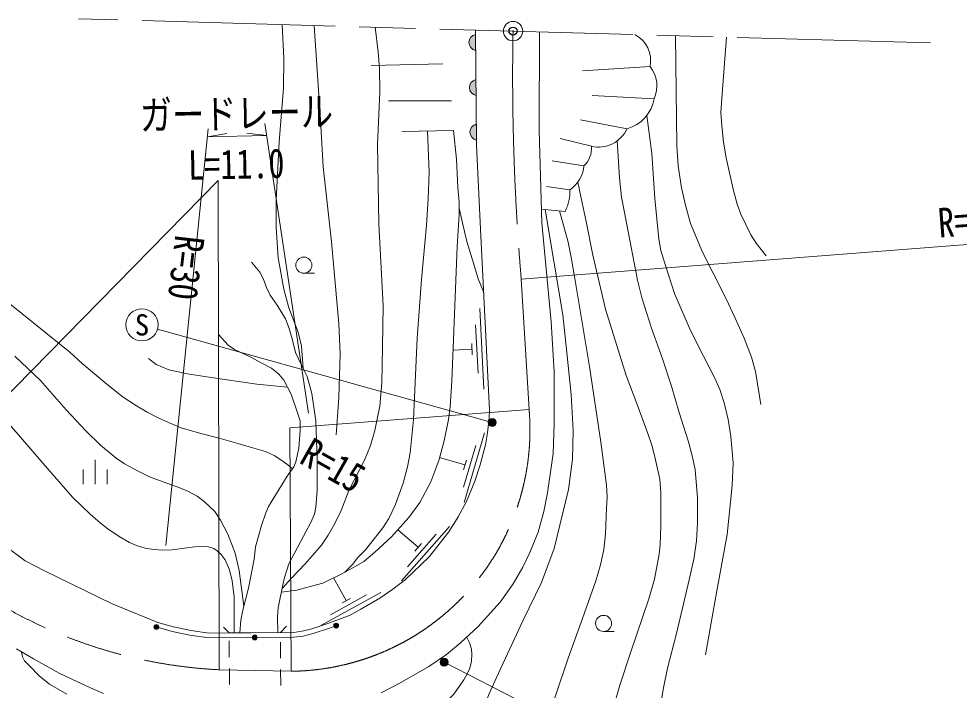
# Model space of a CAD drawing. Units: millimetres, scale not verified. Extents: x 40000 to 680000, y 20000 to 380000.
# Drawn here: x 119648 to 178076, y 276418 to 318116 of the extents above; entities that cross this region are included whole.
import ezdxf
from ezdxf.enums import TextEntityAlignment as Align

# ---------------------------------------------------------------- set-up
doc = ezdxf.new("R2010")
doc.units = ezdxf.units.MM
doc.header["$LTSCALE"] = 1000
doc.header["$PDMODE"] = 32
doc.header["$PDSIZE"] = 500
doc.linetypes.add('CHAIN', pattern=[18.5, 12, -1.5, 3.5, -1.5])
for name, color, linetype, lineweight in [('M-BGD', 7, 'Continuous', 13), ('M-BMK', 2, 'CHAIN', 13), ('M-BMK-SRVR', 3, 'Continuous', 13), ('M-STR-HTXT', 7, 'Continuous', 13), ('M-STR-STR1', 1, 'Continuous', 13), ('M-STR-STRC', 7, 'Continuous', 13)]:
    doc.layers.add(name, color=color, linetype=linetype, lineweight=lineweight)
doc.layers.add('M-OTRS', color=6, linetype='Continuous')
doc.styles.add('ＭＳ ゴシック', font='')
doc.styles.get('ＭＳ ゴシック').set_extended_font_data('MS Gothic')

msp = doc.modelspace()

# ---------------------------------------------------------------- hatches: boundary and pattern name
at = {"layer": 'M-BGD'}
for points in [[(148020, 317149, 0.82183), (148030, 316158)], [(148060, 313347, -0.82183), (148049, 314338)], [(148079, 311579, 0.82183), (148089, 310589)], [(128041, 280342, -1), (128341, 280344, -1)], [(139223, 280384, -1), (139509, 280476, -1)], [(134158, 279689, -1), (134458, 279691, -1)]]:
    msp.add_hatch(color=256, dxfattribs=at).paths.add_polyline_path(points)
at = {"layer": 'M-STR-HTXT'}
for points in [[(148943, 293260, -0.41421), (149283, 293161, -0.41421), (149184, 292822, -1)], [(146153, 277924, -1), (145999, 278400, -1)]]:
    msp.add_hatch(color=256, dxfattribs=at).paths.add_polyline_path(points)

# ---------------------------------------------------------------- linework, layer by layer
at = {"layer": 'M-BGD'}
for p, q in [((148030, 316158), (148020, 317149)), ((141546, 315215), (145998, 315312)), ((158872, 315154), (154667, 314881)), ((148060, 313347), (148049, 314338)), ((159116, 313149), (155262, 313359)), ((142627, 313013), (146525, 313025)), ((148089, 310589), (148079, 311579)), ((157438, 311290), (154546, 311837)), ((143448, 311122), (146652, 311170)), ((155231, 310198), (153293, 310688)), ((154762, 308975), (152780, 309302)), ((153875, 307488), (152435, 307695)), ((153588, 306158), (152116, 306292)), ((137356, 302314), (138023, 302314)), ((148532, 295123), (148282, 300117)), ((148182, 296107), (148032, 299103)), ((147807, 297590), (146626, 297531)), ((147825, 297241), (147790, 297940)), ((147311, 288081), (148580, 292398)), ((147277, 289029), (148038, 291620)), ((124395, 289219), (124395, 290719)), ((147370, 290409), (145785, 290864)), ((147281, 290107), (147459, 290711)), ((123645, 289219), (123645, 290119)), ((125145, 289219), (125145, 290119)), ((144465, 285295), (143192, 286383)), ((143428, 283210), (146403, 286586)), ((143798, 284084), (145583, 286109)), ((144257, 285058), (144674, 285531)), ((139993, 281978), (139203, 283398)), ((138421, 280427), (142144, 282478)), ((139021, 281100), (141255, 282330)), ((139732, 281834), (140254, 282121)), ((155980, 280066), (156647, 280066))]:
    msp.add_line(p, q, dxfattribs=at)
for points in [[(118816, 285371), (120046, 284462), (121242, 283826), (125404, 281794), (128287, 280628), (129257, 280361), (130326, 280122), (131465, 279967), (136711, 280009), (137262, 280075), (137857, 280234), (138845, 280552), (140232, 281082), (140898, 281449), (142085, 282140), (142889, 282685), (143667, 283286), (145141, 284700), (146356, 286243), (146947, 287193), (147455, 288131), (147990, 289390), (148313, 290405), (148649, 291659), (148758, 292401), (148872, 293362), (148898, 293800), (148335, 305056), (148092, 310266), (148017, 317419)], [(136013, 317758), (136109, 315651), (136095, 313812), (135821, 310469), (135630, 306858), (135645, 305164), (135764, 303267), (136113, 301321), (136425, 300156), (136998, 298650), (137206, 297787), (137308, 296399)], [(136002, 282725), (136591, 283377), (137449, 284269), (138452, 285416), (138862, 286040), (139270, 286720), (139669, 287578), (140149, 288818), (141128, 290710), (141504, 291623), (141771, 292542), (142071, 294060), (142213, 295505), (142253, 297736), (142280, 300297), (142024, 305377), (141930, 310318), (142079, 313576), (142051, 315030), (141975, 316059), (141787, 317595)], [(137999, 317702), (138399, 311835), (138560, 308913), (139076, 304272), (139523, 299176), (139624, 297307), (139525, 294599), (139360, 292282)], [(142153, 276250), (143246, 276811), (144297, 277407), (145126, 277894), (146224, 278632), (147092, 279369), (148181, 280382), (149551, 281893), (150365, 283020), (150967, 284059), (151395, 284966), (151906, 286228), (152260, 287514), (152493, 288666), (152753, 290390), (152841, 291110), (152908, 292955), (152913, 296190), (152731, 299291), (152139, 305453), (151981, 311190), (152009, 317306)], [(160445, 317068), (160526, 310221), (160610, 308976), (160826, 307611), (161065, 306550), (161381, 305393), (162133, 303629), (162786, 302312), (163587, 300726), (164154, 299528), (164712, 298281), (165178, 297094), (165414, 296213), (165744, 294165)], [(163616, 316978), (163374, 313718), (163276, 312301), (163324, 311471), (163422, 310450), (163607, 309488), (164024, 307544), (164271, 306611), (164513, 305980), (165137, 304701), (165461, 304179), (166083, 303400)], [(104664, 314912), (107883, 310888), (109513, 308995), (111397, 307054), (114096, 304610), (118330, 301022), (122811, 297405), (123592, 296709), (125107, 295427), (126139, 294608), (126967, 294086), (127627, 293684), (128312, 293343), (128948, 293043), (129740, 292719), (130952, 292359), (132099, 292065), (133262, 291748), (134251, 291454), (134983, 291235), (135511, 291001), (135987, 290692), (136457, 290328), (136648, 290173)], [(158665, 312108), (158979, 309758), (159170, 306951), (159408, 304435), (159547, 303736), (159819, 302794), (160381, 301063), (161376, 298767), (162197, 297161), (162889, 295791), (163207, 295090), (163476, 294273), (163719, 293223), (163881, 292170), (164031, 290540), (163976, 289131), (163659, 286093), (163021, 282598), (162322, 278606)], [(135956, 282510), (136931, 282629), (137524, 282790), (138533, 283069), (139722, 283644), (140396, 284018), (141089, 284415), (141777, 284983), (142794, 285941), (143882, 287147), (144568, 288069), (145242, 289357), (145739, 290693), (146071, 291914), (146343, 293238), (146449, 294007), (146555, 295619), (146650, 298196), (146876, 303976), (147011, 305967), (147002, 306729), (146919, 307639), (146845, 309397), (146652, 311170)], [(145050, 311146), (145152, 308587), (145089, 306945), (144977, 305303), (144676, 301923), (144400, 298288), (144166, 293221), (143956, 291155), (143802, 290282), (143536, 289276), (143024, 287905), (142642, 287085), (142273, 286498), (141193, 285144), (140720, 284661), (140371, 284220), (139905, 283745)], [(156820, 310529), (156977, 308236), (157094, 307049), (157414, 305441), (158084, 301894), (158388, 300726), (158952, 298897), (159636, 297001), (160192, 295299), (160661, 293733), (161253, 291850), (161482, 290965), (161665, 290117), (161812, 288372), (161818, 286803), (161744, 285690), (161589, 284559), (161300, 283273), (160517, 279936), (159956, 277792), (159703, 276574), (159464, 275141), (159128, 273349)], [(154371, 307967), (154646, 306693), (154892, 305528), (155319, 303445), (156094, 300076), (157375, 295973), (158062, 294168), (158730, 292367), (158996, 291576), (159209, 290719), (159471, 289517), (159546, 288705), (159540, 286606), (159492, 285474), (159428, 284871), (159147, 283303), (158788, 282088), (157665, 278794), (156986, 276725), (156514, 275070), (156142, 273555), (155770, 271802), (155374, 269856)], [(152346, 306271), (153448, 299724), (153725, 297192), (153973, 294783), (154083, 292539), (154041, 290770), (153795, 288880), (152906, 285219), (152122, 283102), (150991, 280773), (149337, 277212), (148881, 276182), (147727, 273374), (147113, 272157), (146647, 271437), (146117, 270706), (145527, 270021), (144705, 269265), (143500, 268313), (142427, 267613), (140817, 266595), (139487, 265749), (137223, 264044)], [(148532, 301112), (148187, 301973), (147891, 302930), (147484, 304287), (147202, 305530), (147006, 306348)], [(153252, 306188), (153771, 304253), (153996, 303187), (154197, 301981), (155111, 296521), (155808, 291817), (156156, 289156), (156211, 288434), (156170, 287730), (156107, 286132), (155988, 285166), (155787, 284202), (155509, 283209), (154678, 280879), (153787, 278402), (153007, 276133), (152310, 274179), (151062, 270370), (150519, 269097), (149564, 267019), (148930, 265892), (148334, 264922)], [(134102, 303000), (134617, 302387), (134831, 301993), (135047, 301420), (135264, 300960), (135699, 300334), (136210, 299473), (136438, 298892), (136625, 298230), (136838, 297396), (137207, 296602), (137556, 295903), (137852, 294854), (138096, 293155), (138191, 290728), (138190, 288810), (138103, 287785), (138011, 287355), (137771, 286798), (137512, 286285), (136415, 284259), (136299, 283866), (136151, 283424), (136053, 282969), (135753, 281539), (135720, 280949), (135734, 280002)], [(132056, 298514), (132663, 297846), (133049, 297576), (134012, 297117), (134753, 296737), (135342, 296424), (135808, 296044), (136115, 295664), (136563, 294811), (136949, 293716), (137126, 293153), (137134, 292567), (137041, 291451), (136850, 290601), (136728, 290288), (136320, 289704), (135162, 287836), (134999, 287434), (134734, 286648), (134348, 285320), (134262, 284550), (133925, 282745), (133553, 281307), (133451, 280762), (133384, 279983)], [(119400, 297156), (120987, 295648), (122589, 293829), (123840, 292502), (124728, 291642), (125690, 290836), (126221, 290479), (127073, 290012), (127778, 289665), (128620, 289353), (129646, 288987), (130195, 288758), (130723, 288467), (131165, 288139), (131833, 287510), (132189, 286970), (132637, 286109), (133088, 284925), (133348, 283860), (133639, 281641)], [(127707, 297015), (128182, 296645), (128963, 296314), (130128, 296073), (131606, 295845), (134430, 295430), (136339, 295237)], [(118077, 294041), (119761, 292129), (121161, 290493), (122986, 288409), (124071, 287351), (124696, 286811), (125178, 286436), (125881, 285954), (126521, 285596), (126952, 285404), (127497, 285240), (128010, 285152), (128598, 285112), (129186, 285129), (129934, 285233), (130580, 285326), (131084, 285340), (131427, 285319), (131760, 285212), (131967, 285065), (132227, 284835), (132473, 284517), (132733, 283899), (132914, 283204), (133032, 282202), (133035, 279980)], [(128191, 280343), (129185, 280070), (130273, 279826), (131446, 279667), (136730, 279710), (137319, 279780), (137941, 279946), (138944, 280269), (139366, 280430)], [(147473, 279723), (147660, 279352), (147769, 278965), (147799, 278662), (147774, 278230), (147675, 277778), (147511, 277431), (147307, 277068), (146668, 276175), (146205, 275694), (145368, 274989), (144439, 274194), (143447, 273456), (142604, 272778), (141953, 272239), (141274, 271650), (140463, 270791), (139798, 269890), (139133, 269073), (138309, 267985)], [(119501, 278982), (120562, 278359), (122145, 277476), (122952, 277104), (124102, 276564), (124912, 276216)], [(119818, 278797), (119887, 278488), (120000, 278242), (120330, 277904), (120919, 277316), (121551, 276784), (122632, 276169)]]:
    msp.add_lwpolyline(points, dxfattribs=at)
for centre, radius in [((137356, 302814), 500), ((155980, 280566), 500), ((128191, 280343), 150), ((139366, 280430), 150), ((134308, 279690), 150)]:
    msp.add_circle(centre, radius, dxfattribs=at)
for centre, radius, start, end in [((148123, 316654), 505, 101.77526, 259.43346), ((157054, 315503), 1851, 349.15233, 62.142), ((157381, 313955), 1913, 335.07123, 38.80887), ((148152, 313844), 505, 101.77526, 259.43346), ((156840, 313516), 2305, 285.02796, 350.8379), ((148182, 311085), 505, 101.77526, 259.43346), ((155665, 312098), 1949, 257.15307, 335.49527), ((153642, 310106), 1592, 314.73969, 3.30186), ((152714, 309189), 2060, 304.32309, 354.03296), ((151499, 307306), 2383, 331.20881, 4.39795)]:
    msp.add_arc(centre, radius, start, end, dxfattribs=at)
at = {"layer": 'M-BMK'}
for p, q in [((176285, 316620), (123355, 318116)), ((151354, 293857), (150864, 301943)), ((132099, 277686), (136577, 277593))]:
    msp.add_line(p, q, dxfattribs=at)
for centre, radius, start, end in [((300330, 314589), 150000, 178.94424, 184.83631), ((136407, 292592), 15000, 270.64763, 4.83896), ((133609, 307648), 30000, 222.82542, 267.11414)]:
    msp.add_arc(centre, radius, start, end, dxfattribs=at)
at = {"layer": 'M-BMK-SRVR'}
msp.add_circle((150355, 317353), 600, dxfattribs=at)
at = {"layer": 'M-OTRS'}
msp.add_point((150355, 317353), dxfattribs=at)
at = {"layer": 'M-STR-HTXT'}
for p, q in [((134926, 311617), (137649, 293618)), ((128776, 285406), (131413, 311280)), ((131363, 310792), (132574, 310988)), ((131363, 310792), (135039, 310870)), ((135039, 310870), (133820, 311015)), ((111606, 287255), (132032, 308070)), ((132099, 277686), (132032, 308070)), ((150864, 301943), (181850, 304364)), ((149064, 293041), (128264, 298838)), ((151354, 293857), (136490, 292722)), ((136577, 277593), (136490, 292722)), ((146076, 278162), (161771, 270128))]:
    msp.add_line(p, q, dxfattribs=at)
for centre in [(149064, 293041), (146076, 278162)]:
    msp.add_circle(centre, 250, dxfattribs=at)
at = {"layer": 'M-STR-STR1'}
for p, q in [((132726, 278473), (132716, 279473)), ((135909, 278407), (135902, 279407)), ((132742, 276773), (132733, 277773)), ((135920, 276707), (135913, 277707))]:
    msp.add_line(p, q, dxfattribs=at)
msp.add_lwpolyline([(132369, 280326), (132712, 279977), (135899, 280003), (136289, 280390)], dxfattribs=at)
at = {"layer": 'M-STR-STRC'}
msp.add_circle((127301, 299107), 1000, dxfattribs=at)

# ---------------------------------------------------------------- texts
at = {"layer": 'M-STR-HTXT', "style": 'ＭＳ ゴシック', "width": 0.8}
for s, p in [('ガードレール', (133202, 310779)), ('L=11.0', (133189, 307628))]:
    msp.add_text(s, height=1833, rotation=1.214, dxfattribs=at).set_placement(p, align=Align.BOTTOM_CENTER)
msp.add_text('R=150', height=1833, rotation=4.468, dxfattribs=at).set_placement((181850, 304364), align=Align.BOTTOM_RIGHT)
for s, rotation, p in [('R=30', 263.423, (128827, 304804)), ('R=15', 330.464, (136718, 290099))]:
    msp.add_text(s, height=1833, rotation=rotation, dxfattribs=at).set_placement(p, align=Align.BOTTOM_LEFT)
at = {"layer": 'M-STR-STRC', "style": 'ＭＳ ゴシック'}
msp.add_text('S', height=1320, dxfattribs=at).set_placement((127301, 299107), align=Align.MIDDLE_CENTER)

doc.saveas('drawing.dxf')
